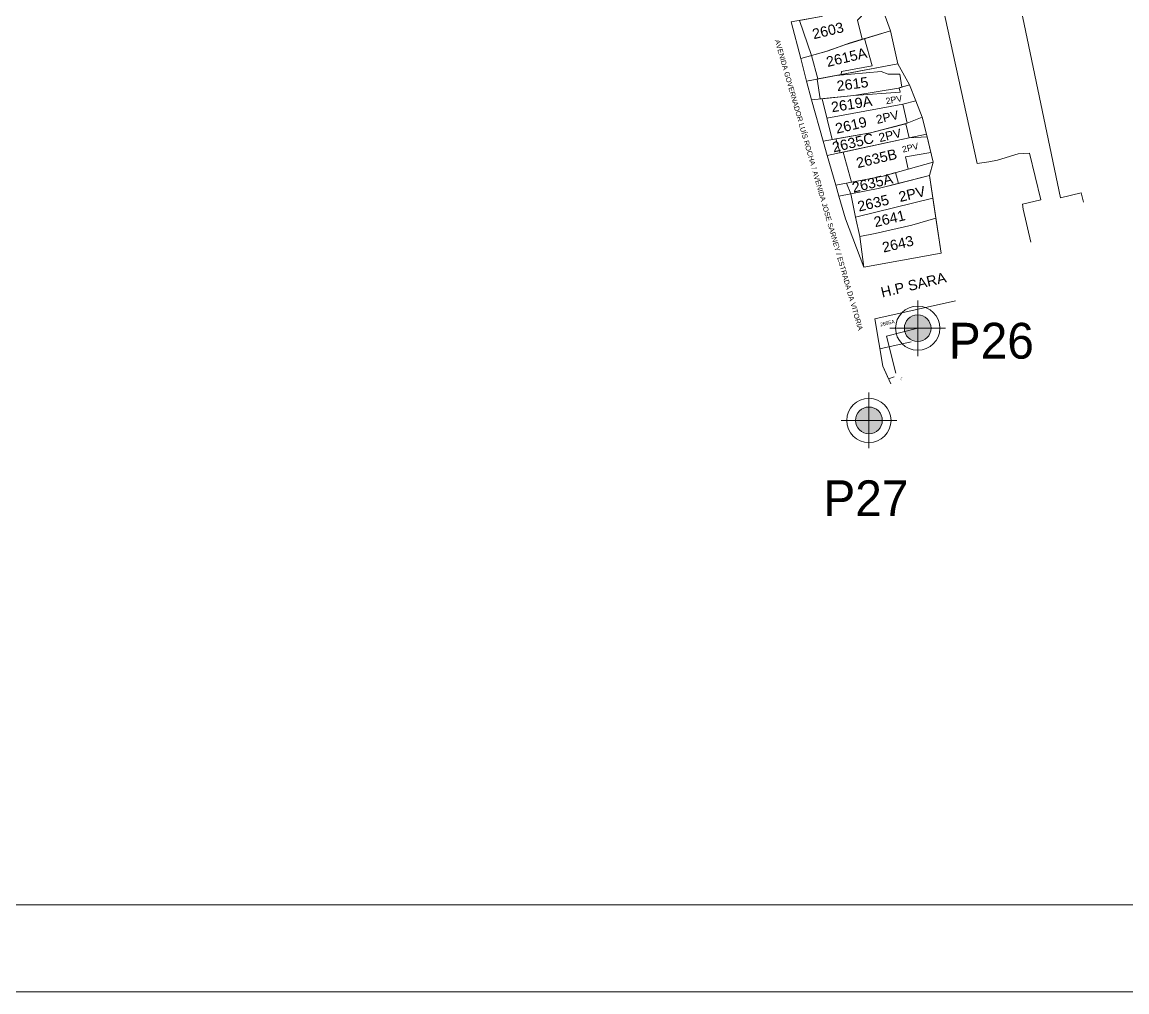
# Model space of a CAD drawing. Extents: x 578787 to 581140, y 9719065 to 9720647.
# Drawn here: x 580360.2 to 580576.1, y 9719626.8 to 9719816.3 of the extents above; entities that cross this region are included whole.
import ezdxf

# ---------------------------------------------------------------- set-up
doc = ezdxf.new("R2010")
doc.units = 0
doc.layers.get('0').update_dxf_attribs({"lineweight": 0})
for name, color, linetype, lineweight in [('ARQ_COTAS', 1, 'Continuous', 0), ('EDIFICACAO_pol', 254, 'Continuous', 0), ('FL_FORMATO', 1, 'Continuous', 0), ('LOTES_pol_v1', 7, 'Continuous', 30), ('LTM HOMOLOGADA', 7, 'Continuous', 50), ('Rio Perene', 4, 'Continuous', 13), ('ROGERIO', 2, 'Continuous', 0), ('TPG_VERTICE', 12, 'Continuous', 0)]:
    doc.layers.add(name, color=color, linetype=linetype, lineweight=lineweight)
doc.styles.add('cmnR100_1_500', font='Century Gothic', dxfattribs={"height": 1.25})
doc.styles.get("Standard").update_dxf_attribs({"font": 'arial.ttf'})
doc.styles.add('TXT_PROJETO', font='Swis721 LtCn BT')
doc.dimstyles.new('CT_POLIGONAL', dxfattribs={"dimtxt": 0.25, "dimasz": 1, "dimexe": 0.065, "dimexo": 0.05, "dimgap": 0.2, "dimtad": 1, "dimtoh": 1, "dimzin": 4, "dimdsep": 46, "dimtxsty": 'TXT_PROJETO', "dimblk1": 'BL100', "dimblk2": 'BL100', "dimsah": 1, "dimcen": 0.09, "dimse1": 1, "dimse2": 1, "dimsd1": 1, "dimsd2": 1, "dimclrd": 1, "dimclrt": 2, "dimadec": 0, "dimazin": 0, "dimtfac": 1, "dimtdec": 4, "dimtmove": 0, "dimatfit": 3, "dimfxl": 0.1, "dimtolj": 1, "dimtzin": 0, "dimarcsym": 0})

# ---------------------------------------------------------------- blocks, each defined once
blk = doc.blocks.new('VERTICE')
at = {"layer": 'TPG_VERTICE'}
h = blk.add_hatch(color=256, dxfattribs=at)
edge = h.paths.add_edge_path()
edge.add_arc((0, 0), 0.494, 0, 360)
for p, q in [((0, -1.028), (0, 1.028)), ((1.028, 0), (-1.028, 0))]:
    blk.add_line(p, q, dxfattribs=at)
for radius in [0.818, 0.494]:
    blk.add_circle((0, 0), radius, dxfattribs=at)
blk = doc.blocks.new('*D4300')
at = {"layer": 'ROGERIO', "color": 2, "insert": (580478.62, 9719826.29), "char_height": 0.25, "attachment_point": 8, "rotation": 287.2844, "style": 'TXT_PROJETO'}
blk.add_mtext('195.69', dxfattribs=at)
blk = doc.blocks.new('BL100')
at = {"layer": 'ARQ_COTAS'}
for p, q in [((-1.04, 0), (1.04, 0)), ((0, -1.04), (0, 1.04))]:
    blk.add_line(p, q, dxfattribs=at)
blk.add_circle((0, 0), 0.5, dxfattribs=at)
blk = doc.blocks.new('*D4EE1')
at = {"color": 2, "insert": (580632.47, 9719831.06), "char_height": 0.25, "attachment_point": 8, "rotation": 37.3933, "style": 'TXT_PROJETO'}
blk.add_mtext('245.02', dxfattribs=at)
blk = doc.blocks.new('*D4EEF')
at = {"color": 2, "insert": (580532.19, 9719746.58), "char_height": 0.25, "attachment_point": 8, "rotation": 62.0877, "style": 'TXT_PROJETO'}
blk.add_mtext('20.41', dxfattribs=at)

msp = doc.modelspace()

# ---------------------------------------------------------------- linework, layer by layer
at = {"layer": 'FL_FORMATO', "color": 5}
msp.add_line((579757.606, 9719643.801), (581123.339, 9719643.801), dxfattribs=at)
at = {"layer": 'FL_FORMATO', "color": 1}
msp.add_line((579696.852, 9719626.79), (581140.35, 9719626.79), dxfattribs=at)
at = {"layer": 'Rio Perene', "color": 1}
msp.add_line((580527.859, 9719752.456), (580533.949, 9719753.822), dxfattribs=at)
for points in [[(580567.629, 9719781.101), (580567.187, 9719782.945), (580563.152, 9719781.979), (580553.374, 9719828.701), (580566.222, 9719832.146), (580561.568, 9719854.837), (580544.673, 9719851.372), (580546.997, 9719840.277), (580549.352, 9719829.035), (580538.522, 9719826.766), (580546.849, 9719788.657), (580549.115, 9719789.019), (580550.862, 9719789.298), (580554.867, 9719790.542), (580557.11, 9719790.66), (580559.294, 9719781.564), (580555.753, 9719780.714), (580555.862, 9719779.76), (580557.353, 9719773.292)], [(580542.624, 9719761.853), (580526.872, 9719758.323), (580528.431, 9719749.054), (580529.533, 9719746.604)], [(580526.872, 9719758.323), (580542.624, 9719761.853)], [(580529.983, 9719745.604), (580528.431, 9719749.054), (580526.872, 9719758.323)], [(580530.987, 9719747.684), (580529.112, 9719754.905), (580535.256, 9719756.5)], [(580529.533, 9719746.604), (580530.658, 9719747.004)]]:
    msp.add_lwpolyline(points, dxfattribs=at)
for points in [[(580527.351, 9719821.655), (580529.888, 9719814.574), (580521.854, 9719812.194), (580517.555, 9719810.63), (580512.371, 9719809.193), (580510.501, 9719816.356), (580516.374, 9719817.376)], [(580512.12, 9719816.637), (580514.453, 9719809.77), (580517.555, 9719810.63), (580521.854, 9719812.194), (580524.413, 9719812.952), (580523.448, 9719816.674), (580525.092, 9719818.354), (580524.245, 9719820.314), (580521.399, 9719819.235), (580516.374, 9719817.376)], [(580529.888, 9719814.574), (580531.371, 9719808.169), (580517.309, 9719805.483), (580513.524, 9719804.777), (580512.371, 9719809.193), (580517.555, 9719810.63), (580521.002, 9719811.884)], [(580514.453, 9719809.77), (580515.701, 9719805.183), (580520.284, 9719806.051), (580520.359, 9719806.627), (580526.312, 9719807.735), (580524.868, 9719813.063), (580521.002, 9719811.884), (580517.299, 9719810.559)], [(580531.371, 9719808.169), (580533.614, 9719804.035), (580531.451, 9719803.421), (580522.765, 9719801.928), (580514.477, 9719801.128), (580513.524, 9719804.777), (580520.284, 9719806.051)], [(580515.588, 9719805.162), (580516.158, 9719801.291), (580522.765, 9719801.928), (580531.451, 9719803.421), (580532.125, 9719803.612), (580531.756, 9719806.103), (580529.431, 9719806.103), (580528.121, 9719806.664), (580519.329, 9719805.868)], [(580533.614, 9719804.035), (580534.852, 9719800.883), (580536.105, 9719797.692), (580533.159, 9719796.535), (580525.994, 9719794.643), (580516.749, 9719793.054), (580514.477, 9719801.128), (580522.765, 9719801.928), (580531.451, 9719803.421)], [(580516.556, 9719801.329), (580518.528, 9719793.36), (580525.994, 9719794.643), (580533.159, 9719796.535), (580532.316, 9719800.241), (580534.852, 9719800.883), (580533.614, 9719804.035), (580531.615, 9719803.467), (580531.777, 9719802.612), (580522.765, 9719801.928)], [(580517.561, 9719790.219), (580516.749, 9719793.054), (580525.994, 9719794.643), (580533.159, 9719796.535), (580536.105, 9719797.692), (580536.93, 9719794.409), (580533.594, 9719793.698), (580533.594, 9719793.698)], [(580519.246, 9719793.483), (580520.101, 9719790.77), (580533.594, 9719793.698), (580533.594, 9719793.698), (580532.91, 9719796.437), (580525.994, 9719794.643)], [(580519.209, 9719784.441), (580517.561, 9719790.219), (580533.594, 9719793.698), (580536.93, 9719794.409), (580538.265, 9719788.956), (580528.48, 9719786.225)], [(580520.678, 9719790.895), (580522.291, 9719785.034), (580528.48, 9719786.225), (580533.373, 9719787.591), (580532.853, 9719789.996), (580537.81, 9719790.817), (580537.057, 9719793.89), (580533.594, 9719793.698), (580533.594, 9719793.698)], [(580519.823, 9719782.29), (580527.525, 9719783.765), (580537.528, 9719786.319), (580538.265, 9719788.956), (580528.48, 9719786.225), (580519.209, 9719784.441)], [(580537.528, 9719786.319), (580539.808, 9719771.147), (580524.705, 9719768.392), (580521.091, 9719777.843), (580519.823, 9719782.29), (580527.525, 9719783.765)], [(580521.3, 9719784.843), (580522.14, 9719782.734), (580527.525, 9719783.765), (580531.451, 9719784.767), (580530.926, 9719786.908), (580528.48, 9719786.225)], [(580523.045, 9719778.176), (580523.945, 9719774.402), (580526.911, 9719774.99), (580534.116, 9719776.595), (580538.777, 9719778.009), (580538.194, 9719781.888)]]:
    msp.add_lwpolyline(points, close=True, dxfattribs=at)
at = {"layer": 'ROGERIO', "color": 1}
msp.add_line((580532.316, 9719800.241), (580517.502, 9719797.506), dxfattribs=at)
for points in [[(580523.045, 9719778.176), (580522.14, 9719782.734), (580527.525, 9719783.765), (580531.451, 9719784.767), (580537.528, 9719786.319), (580538.194, 9719781.888)], [(580523.945, 9719774.402), (580524.705, 9719768.392), (580539.808, 9719771.147), (580538.777, 9719778.009), (580534.116, 9719776.595), (580526.911, 9719774.99)]]:
    msp.add_lwpolyline(points, close=True, dxfattribs=at)

# ---------------------------------------------------------------- block references
at = {"layer": 'LTM HOMOLOGADA', "linetype": 'Continuous', "xscale": 5.282912269589706, "yscale": 5.282912269589706, "zscale": 5.282912269589706, "rotation": 269.9999999999994}
for p in [(580535.233, 9719756.482), (580525.704, 9719738.467)]:
    msp.add_blockref('VERTICE', p, dxfattribs=at)

# ---------------------------------------------------------------- texts
at = {"layer": 'EDIFICACAO_pol', "color": 0}
for s, height, rotation, p in [('2603', 2, 13.39759, (580514.902, 9719812.944)), ('AVENIDA GOVERNADOR LUÍS ROCHA / AVENIDA JOSE SARNEY / ESTRADA DA VITORIA', 1, 286.03627, (580507.288, 9719812.723)), ('2615A', 2, 13.39759, (580517.626, 9719807.515)), ('2615', 2, 7.63562, (580519.542, 9719802.806)), ('2619A', 2, 9.21353, (580518.488, 9719798.664)), ('2PV', 1.2345, 11.0508, (580529.102, 9719800.232)), ('2PV', 1.6968, 13.39759, (580527.311, 9719796.39)), ('2619', 2, 13.39759, (580519.406, 9719794.472)), ('2635C', 2, 13.39759, (580518.798, 9719790.816)), ('2PV', 1.6968, 13.39759, (580527.829, 9719792.83)), ('2PV', 1.2259, 13.39759, (580532.347, 9719790.793)), ('2635B', 2, 13.39759, (580523.505, 9719787.75)), ('2635A', 2, 13.39759, (580522.68, 9719782.961)), ('2PV', 2, 13.39759, (580531.785, 9719781.129)), ('2635', 2, 13.39759, (580523.748, 9719779.253)), ('2641', 2, 13.39759, (580526.934, 9719776.207)), ('2643', 2, 13.39759, (580528.565, 9719771.247)), ('H.P SARA', 2, 13.39759, (580528.299, 9719762.473)), ('2695A', 0.7163, 13.39759, (580527.975, 9719756.817))]:
    msp.add_text(s, height=height, rotation=rotation, dxfattribs=at).set_placement(p)
at = {"layer": 'LOTES_pol_v1', "color": 253, "style": 'cmnR100_1_500'}
for s, p in [('P26', (580541.311, 9719750.554)), ('P27', (580516.784, 9719719.774))]:
    msp.add_text(s, height=6.9897, rotation=359.92417, dxfattribs=at).set_placement(p)

# ---------------------------------------------------------------- dimensions: what is measured, and where the dimension line sits
for p1, distance, picture, middle in [((580729.921, 9719905.296), 0, '*D4EE1', (580632.39, 9719831.158)), ((580525.704, 9719738.467), -2.13, '*D4EEF', (580532.073, 9719746.64))]:
    dim = msp.add_aligned_dim(p1=p1, p2=(580535.256, 9719756.5), distance=distance, dimstyle='CT_POLIGONAL')
    dim.commit()
    dim.dimension.update_dxf_attribs({"geometry": picture, "text_midpoint": middle})
at = {"layer": 'ROGERIO'}
dim = msp.add_aligned_dim(p1=(580467.56, 9719925.324), p2=(580525.704, 9719738.467), distance=-19.063, dimstyle='CT_POLIGONAL', dxfattribs=at)
dim.commit()
dim.dimension.update_dxf_attribs({"geometry": '*D4300', "text_midpoint": (580478.743, 9719826.329)})

doc.saveas('drawing.dxf')
